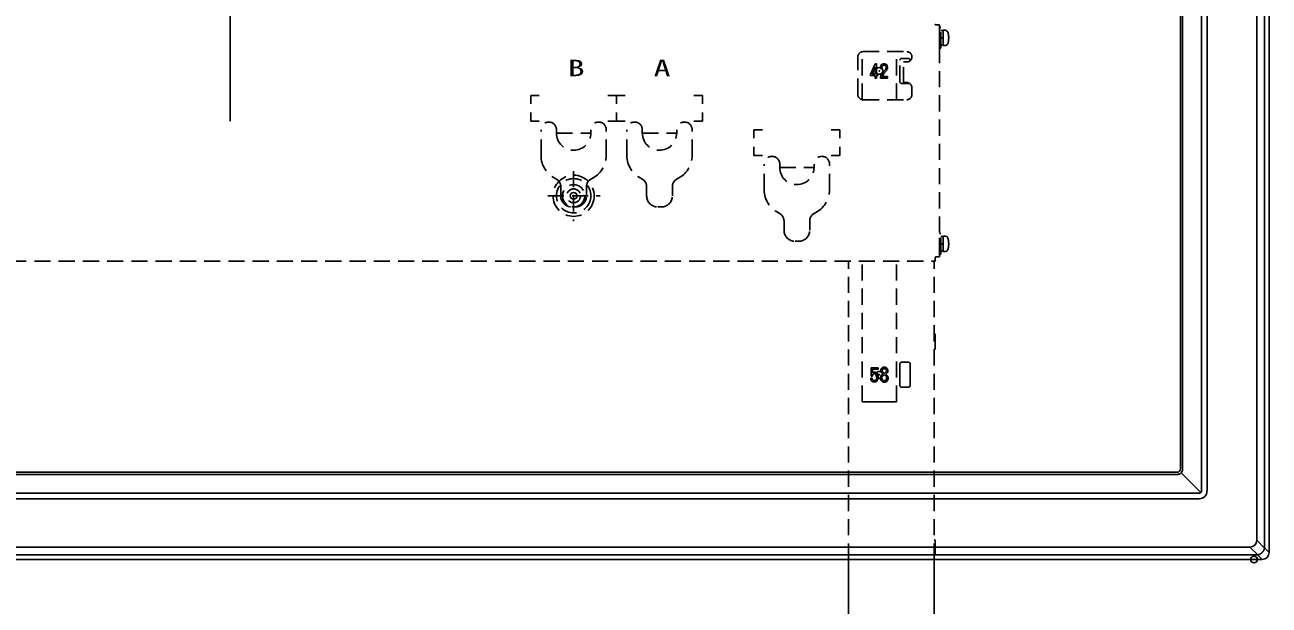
# Model space of a CAD drawing. Units: millimetres, scale not verified. Extents: x -62 to 62, y -116 to 117.
# Drawn here: x -32.47 to 3.76, y 47.73 to 64.64 of the extents above; entities that cross this region are included whole.
import ezdxf
from ezdxf.enums import TextEntityAlignment as Align

# ---------------------------------------------------------------- set-up
doc = ezdxf.new("R2010")
doc.units = ezdxf.units.MM
doc.header["$LTSCALE"] = 0.392256
doc.header["$PDMODE"] = 32
doc.header["$PDSIZE"] = 0.196
for name, pattern in [('CHAIN2', [12, 9, -1, 1, -1]), ('DASHED1', [1.8, 1.2, -0.6]), ('LONG_DASHED2', [13, 12, -1])]:
    doc.linetypes.add(name, pattern=pattern)
doc.layers.add('0-2_GAIKEI', color=1, linetype='Continuous')
doc.layers.add('0-3_KIJUN', color=7, linetype='Continuous')
doc.styles.add('ＭＳ ゴシック', font='')
doc.styles.get('ＭＳ ゴシック').set_extended_font_data('MS Gothic')

msp = doc.modelspace()

# ---------------------------------------------------------------- linework, layer by layer
at = {"layer": '0-2_GAIKEI'}
for p, q in [((3.6211, 49.3925), (3.6211, 84.9262)), ((3.3943, 84.6994), (3.3943, 49.6193)), ((1.7894, 51.0618), (1.7894, 83.2569)), ((1.948, 83.2636), (1.948, 51.0551)), ((1.179, 82.6201), (1.179, 51.6986)), ((1.2393, 82.6348), (1.2393, 51.6839)), ((-7.8425, 54.3388), (-7.8032, 54.3444)), ((-7.8348, 54.6471), (-7.8348, 54.4011)), ((-7.6284, 54.6471), (-7.8348, 54.6471)), ((-7.8348, 54.4011), (-7.792, 54.4011)), ((-7.7996, 54.319), (-7.8032, 54.3444)), ((-7.7951, 54.6074), (-7.7951, 54.4953)), ((-7.6284, 54.6074), (-7.7951, 54.6074)), ((-7.7951, 54.4953), (-7.7817, 54.5053)), ((-7.792, 54.4011), (-7.7803, 54.4421)), ((-7.7817, 54.5053), (-7.7521, 54.5201)), ((-7.7803, 54.4421), (-7.771, 54.4638)), ((-7.771, 54.4638), (-7.7608, 54.4715)), ((-7.7608, 54.4715), (-7.7428, 54.4805)), ((-7.7521, 54.5201), (-7.7031, 54.5201)), ((-7.7428, 54.4805), (-7.7125, 54.4805)), ((-7.7125, 54.4805), (-7.6957, 54.4721)), ((-7.7031, 54.5201), (-7.6722, 54.5047)), ((-7.6957, 54.4721), (-7.688, 54.4643)), ((-7.688, 54.4643), (-7.6749, 54.4415)), ((-7.6749, 54.4415), (-7.6681, 54.4108)), ((-7.6722, 54.5047), (-7.6562, 54.4886)), ((-7.6681, 54.4108), (-7.6681, 54.3401)), ((-7.6562, 54.4886), (-7.6375, 54.456)), ((-7.6375, 54.456), (-7.6284, 54.4152)), ((-7.6284, 54.6471), (-7.6284, 54.6074)), ((-7.6284, 54.4152), (-7.6284, 54.3352)), ((-7.5589, 54.366), (-7.5494, 54.4042)), ((-7.5589, 54.3116), (-7.5589, 54.366)), ((-7.5401, 54.6128), (-7.5508, 54.586)), ((-7.5508, 54.586), (-7.5508, 54.5428)), ((-7.5508, 54.5428), (-7.5405, 54.5067)), ((-7.5494, 54.4042), (-7.5295, 54.434)), ((-7.5405, 54.5067), (-7.5117, 54.4779)), ((-7.5144, 54.6437), (-7.5401, 54.6128)), ((-7.5295, 54.434), (-7.5048, 54.4537)), ((-7.5184, 54.361), (-7.5118, 54.3875)), ((-7.5184, 54.3182), (-7.5184, 54.361)), ((-7.4735, 54.659), (-7.5144, 54.6437)), ((-7.5118, 54.3875), (-7.4993, 54.4063)), ((-7.5117, 54.4779), (-7.4899, 54.4605)), ((-7.5049, 54.5918), (-7.5103, 54.5782)), ((-7.5103, 54.5782), (-7.5103, 54.5485)), ((-7.5103, 54.5485), (-7.5045, 54.5279)), ((-7.4901, 54.6096), (-7.5049, 54.5918)), ((-7.5048, 54.4537), (-7.4899, 54.4605)), ((-7.5045, 54.5279), (-7.4847, 54.5081)), ((-7.4993, 54.4063), (-7.4835, 54.419)), ((-7.4662, 54.6185), (-7.4901, 54.6096)), ((-7.4847, 54.5081), (-7.4662, 54.4934)), ((-7.4835, 54.419), (-7.4479, 54.4351)), ((-7.4261, 54.659), (-7.4735, 54.659)), ((-7.4327, 54.6185), (-7.4662, 54.6185)), ((-7.4662, 54.4934), (-7.4463, 54.4809)), ((-7.4479, 54.4351), (-7.4161, 54.4192)), ((-7.4463, 54.4809), (-7.4358, 54.4861)), ((-7.4358, 54.4861), (-7.4115, 54.5035)), ((-7.4149, 54.6126), (-7.4327, 54.6185)), ((-7.3953, 54.6487), (-7.4261, 54.659)), ((-7.4161, 54.4192), (-7.3999, 54.4063)), ((-7.3999, 54.6006), (-7.4149, 54.6126)), ((-7.4115, 54.5035), (-7.395, 54.5266)), ((-7.4045, 54.4587), (-7.3825, 54.4745)), ((-7.4045, 54.4587), (-7.3941, 54.4535)), ((-7.3953, 54.5937), (-7.3999, 54.6006)), ((-7.3999, 54.4063), (-7.3877, 54.388)), ((-7.3697, 54.6283), (-7.3953, 54.6487)), ((-7.3889, 54.5712), (-7.3953, 54.5937)), ((-7.395, 54.5266), (-7.3889, 54.5449)), ((-7.3941, 54.4535), (-7.3697, 54.434)), ((-7.3889, 54.5449), (-7.3889, 54.5712)), ((-7.3877, 54.388), (-7.3808, 54.3534)), ((-7.3825, 54.4745), (-7.3585, 54.508)), ((-7.3808, 54.3534), (-7.3808, 54.3182)), ((-7.3581, 54.6109), (-7.3697, 54.6283)), ((-7.3697, 54.434), (-7.3496, 54.4038)), ((-7.3585, 54.508), (-7.3484, 54.5383)), ((-7.3484, 54.5768), (-7.3581, 54.6109)), ((-7.3496, 54.4038), (-7.3403, 54.3574)), ((-7.3484, 54.5383), (-7.3484, 54.5768)), ((-7.3403, 54.3574), (-7.3403, 54.3116)), ((-7.8382, 54.3086), (-7.8425, 54.3388)), ((-7.8283, 54.2839), (-7.8382, 54.3086)), ((-7.8087, 54.2593), (-7.8283, 54.2839)), ((-7.7932, 54.249), (-7.8087, 54.2593)), ((-7.7936, 54.3041), (-7.7996, 54.319)), ((-7.7815, 54.2889), (-7.7936, 54.3041)), ((-7.7749, 54.2399), (-7.7932, 54.249)), ((-7.7732, 54.2834), (-7.7815, 54.2889)), ((-7.7586, 54.2344), (-7.7749, 54.2399)), ((-7.7597, 54.2766), (-7.7732, 54.2834)), ((-7.7522, 54.2741), (-7.7597, 54.2766)), ((-7.7133, 54.2344), (-7.7586, 54.2344)), ((-7.7182, 54.2741), (-7.7522, 54.2741)), ((-7.708, 54.2767), (-7.7182, 54.2741)), ((-7.6917, 54.2398), (-7.7133, 54.2344)), ((-7.6903, 54.2884), (-7.708, 54.2767)), ((-7.6617, 54.2598), (-7.6917, 54.2398)), ((-7.6849, 54.2966), (-7.6903, 54.2884)), ((-7.6747, 54.3135), (-7.6849, 54.2966)), ((-7.6681, 54.3401), (-7.6747, 54.3135)), ((-7.6513, 54.2754), (-7.6617, 54.2598)), ((-7.6377, 54.2982), (-7.6513, 54.2754)), ((-7.6284, 54.3352), (-7.6377, 54.2982)), ((-7.5483, 54.2797), (-7.5589, 54.3116)), ((-7.5236, 54.255), (-7.5483, 54.2797)), ((-7.5037, 54.24), (-7.5236, 54.255)), ((-7.5129, 54.3015), (-7.5184, 54.3182)), ((-7.4971, 54.2857), (-7.5129, 54.3015)), ((-7.4731, 54.2299), (-7.5037, 54.24)), ((-7.4846, 54.2764), (-7.4971, 54.2857)), ((-7.4666, 54.2703), (-7.4846, 54.2764)), ((-7.4277, 54.2299), (-7.4731, 54.2299)), ((-7.4311, 54.2703), (-7.4666, 54.2703)), ((-7.4114, 54.2736), (-7.4311, 54.2703)), ((-7.3988, 54.2347), (-7.4277, 54.2299)), ((-7.4022, 54.2782), (-7.4114, 54.2736)), ((-7.3756, 54.2463), (-7.3988, 54.2347)), ((-7.3808, 54.3182), (-7.387, 54.2996)), ((-7.3602, 54.2667), (-7.3756, 54.2463)), ((-7.3503, 54.2816), (-7.3602, 54.2667)), ((-7.3403, 54.3116), (-7.3503, 54.2816)), ((-54.0815, 51.5391), (1.0944, 51.5391)), ((-54.0668, 51.5994), (1.0797, 51.5994)), ((1.1974, 51.581), (1.7686, 51.0098)), ((-54.7103, 50.8304), (1.7233, 50.8304)), ((1.7165, 50.9889), (-54.7036, 50.9889)), ((-56.1836, 49.4216), (3.1965, 49.4216)), ((-5.9685, 49.6201), (-5.9685, 49.1909)), ((3.4233, 49.1948), (3.1965, 49.4216)), ((3.3943, 49.6193), (3.6211, 49.3925)), ((3.6211, 49.3945), (3.7565, 49.2591)), ((3.4233, 49.1948), (-56.4104, 49.1948)), ((-8.4935, 0.5305), (-8.4935, 49.0594)), ((-5.9935, 0.5305), (-5.9935, 49.0594)), ((3.5568, 49.0594), (3.4214, 49.1948))]:
    msp.add_line(p, q, dxfattribs=at)
at = {"layer": '0-2_GAIKEI', "color": 7}
for p, q in [((3.7565, 85.0596), (3.7565, 49.2591)), ((-56.5438, 49.0594), (3.5568, 49.0594))]:
    msp.add_line(p, q, dxfattribs=at)
at = {"layer": '0-2_GAIKEI', "linetype": 'DASHED1'}
for p, q in [((-5.9435, 64.6355), (-5.8435, 64.6355)), ((-5.8435, 57.8755), (-5.8435, 64.6355)), ((-5.8435, 63.9555), (-5.8435, 64.5555)), ((-5.8435, 64.5555), (-5.8035, 64.5555)), ((-5.8035, 63.9555), (-5.8035, 64.5555)), ((-5.7385, 64.468), (-5.8035, 64.468)), ((-5.7385, 64.2555), (-5.8035, 64.2555)), ((-5.7385, 64.4805), (-5.6689, 64.4769)), ((-5.7385, 64.4805), (-5.7385, 64.0305)), ((-8.0935, 62.4576), (-8.0935, 63.8534)), ((-8.0685, 63.8555), (-6.7935, 63.8555)), ((-7.0935, 62.4555), (-7.0935, 63.8555)), ((-5.8435, 63.9555), (-5.8035, 63.9555)), ((-5.7385, 64.043), (-5.8035, 64.043)), ((-5.7385, 64.0305), (-5.6689, 64.0342)), ((-8.2185, 62.6055), (-8.2185, 63.7055)), ((-7.8471, 63.1891), (-7.7133, 63.4998)), ((-7.7133, 63.4998), (-7.6713, 63.4998)), ((-7.6713, 63.4998), (-7.6713, 63.1971)), ((-7.5555, 63.4008), (-7.551, 63.4326)), ((-7.5555, 63.3633), (-7.5555, 63.4008)), ((-7.551, 63.4326), (-7.5409, 63.4578)), ((-7.5409, 63.4578), (-7.5154, 63.4884)), ((-7.5154, 63.4884), (-7.475, 63.5036)), ((-7.5154, 63.3979), (-7.512, 63.4222)), ((-7.512, 63.4222), (-7.506, 63.4371)), ((-7.506, 63.4371), (-7.4914, 63.4546)), ((-7.4914, 63.4546), (-7.4677, 63.4635)), ((-7.475, 63.5036), (-7.4312, 63.5036)), ((-7.4677, 63.4635), (-7.4394, 63.4635)), ((-7.4394, 63.4635), (-7.4197, 63.4551)), ((-7.4312, 63.5036), (-7.3947, 63.4879)), ((-7.4197, 63.4551), (-7.4077, 63.44)), ((-7.4077, 63.44), (-7.3984, 63.4246)), ((-7.3984, 63.4246), (-7.3952, 63.4019)), ((-7.3952, 63.4019), (-7.3952, 63.3778)), ((-7.3947, 63.4879), (-7.3747, 63.4629)), ((-7.3747, 63.4629), (-7.3599, 63.4383)), ((-7.3599, 63.4383), (-7.3551, 63.4048)), ((-7.3551, 63.4048), (-7.3551, 63.3728)), ((-6.9935, 62.9805), (-6.9935, 63.6055)), ((-6.9435, 63.6555), (-6.7435, 63.6555)), ((-6.8935, 62.9305), (-6.8935, 63.5555)), ((-6.8935, 63.5555), (-6.7935, 63.5555)), ((-6.6935, 63.5937), (-6.6935, 63.6055)), ((-7.8471, 63.1562), (-7.8471, 63.1891)), ((-7.7122, 63.1562), (-7.8471, 63.1562)), ((-7.7991, 63.1971), (-7.7122, 63.3991)), ((-7.7122, 63.1971), (-7.7991, 63.1971)), ((-7.7122, 63.3991), (-7.7122, 63.1971)), ((-7.7122, 63.1562), (-7.7122, 63.0867)), ((-7.7122, 63.0867), (-7.6713, 63.0867)), ((-7.6385, 63.1971), (-7.6713, 63.1971)), ((-7.6713, 63.1562), (-7.6713, 63.0867)), ((-7.6385, 63.1562), (-7.6713, 63.1562)), ((-7.6385, 63.1971), (-7.6385, 63.1562)), ((-7.5495, 63.1598), (-7.5635, 63.1224)), ((-7.5154, 63.3633), (-7.5555, 63.3633)), ((-7.528, 63.1942), (-7.5495, 63.1598)), ((-7.4911, 63.2434), (-7.528, 63.1942)), ((-7.5134, 63.1419), (-7.5191, 63.1268)), ((-7.5191, 63.1268), (-7.3551, 63.1268)), ((-7.5154, 63.3633), (-7.5154, 63.3979)), ((-7.4949, 63.1716), (-7.5134, 63.1419)), ((-7.4596, 63.2186), (-7.4949, 63.1716)), ((-7.4121, 63.3382), (-7.4911, 63.2434)), ((-7.3783, 63.3162), (-7.4596, 63.2186)), ((-7.3981, 63.3663), (-7.4121, 63.3382)), ((-7.3952, 63.3778), (-7.3981, 63.3663)), ((-7.3603, 63.3523), (-7.3783, 63.3162)), ((-7.3551, 63.3728), (-7.3603, 63.3523)), ((-7.3551, 63.0867), (-7.3551, 63.1268)), ((-6.9435, 62.9305), (-6.7435, 62.9305)), ((-6.8935, 62.9555), (-6.7935, 62.9555)), ((-6.7935, 62.9305), (-6.7935, 62.9555)), ((-6.6435, 62.6055), (-6.6435, 62.8055)), ((-17.4935, 62.5805), (-17.7435, 62.5805)), ((-17.7435, 62.3305), (-17.7435, 62.5805)), ((-14.9935, 62.5805), (-15.2435, 62.5805)), ((-15.2435, 62.3305), (-15.2435, 62.5805)), ((-12.7435, 62.5805), (-12.9935, 62.5805)), ((-12.7435, 62.3305), (-12.7435, 62.5805)), ((-8.0685, 62.4555), (-6.7935, 62.4555)), ((-15.2435, 61.8305), (-15.2435, 62.0805)), ((-12.7435, 61.8305), (-12.7435, 62.0805)), ((-15.2435, 61.8305), (-15.4935, 61.8305)), ((-12.7435, 61.8305), (-12.9935, 61.8305)), ((-17.4435, 60.8267), (-17.4435, 61.5805)), ((-16.9935, 61.4805), (-16.9935, 61.5805)), ((-15.5435, 60.8267), (-15.5435, 61.5805)), ((-14.9435, 60.8267), (-14.9435, 61.5805)), ((-14.4935, 61.4805), (-14.4935, 61.5805)), ((-13.0435, 60.8267), (-13.0435, 61.5805)), ((-10.9935, 61.5805), (-11.2435, 61.5805)), ((-11.2435, 61.3305), (-11.2435, 61.5805)), ((-8.7435, 61.5805), (-8.9935, 61.5805)), ((-8.7435, 61.3305), (-8.7435, 61.5805)), ((-8.7435, 60.8305), (-8.7435, 61.0805)), ((-10.9435, 59.8267), (-10.9435, 60.5805)), ((-10.4935, 60.4805), (-10.4935, 60.5805)), ((-9.0435, 59.8267), (-9.0435, 60.5805)), ((-8.7435, 60.8305), (-8.9935, 60.8305)), ((-16.4935, 60.3747), (-16.4935, 58.9191)), ((-16.8685, 59.9253), (-16.8685, 59.6555)), ((-16.1185, 59.9253), (-16.1185, 59.6555)), ((-14.3685, 59.9253), (-14.3685, 59.6555)), ((-13.6185, 59.9253), (-13.6185, 59.6555)), ((-17.2457, 59.6555), (-15.7232, 59.6555)), ((-16.5435, 59.3305), (-16.4435, 59.3305)), ((-14.0435, 59.3305), (-13.9435, 59.3305)), ((-10.3685, 58.9253), (-10.3685, 58.6555)), ((-9.6185, 58.9253), (-9.6185, 58.6555)), ((-10.0435, 58.3305), (-9.9435, 58.3305)), ((-5.8435, 57.9555), (-5.8435, 58.5555)), ((-5.8435, 58.5555), (-5.8035, 58.5555)), ((-5.8035, 57.9555), (-5.8035, 58.5555)), ((-5.7385, 58.468), (-5.8035, 58.468)), ((-5.7385, 58.4805), (-5.6689, 58.4769)), ((-5.7385, 58.4805), (-5.7385, 58.0305)), ((-5.7385, 58.2555), (-5.8035, 58.2555)), ((-5.7385, 58.043), (-5.8035, 58.043)), ((-5.7385, 58.0305), (-5.6689, 58.0342)), ((-47.0235, 57.7555), (-5.9635, 57.7555)), ((-8.4935, 49.0594), (-8.4935, 57.7555)), ((-8.0935, 53.6555), (-8.0935, 57.7555)), ((-7.0935, 53.6555), (-7.0935, 57.7555)), ((-5.9935, 49.0594), (-5.9935, 57.7555)), ((-5.9635, 57.8555), (-5.9635, 57.7555)), ((-5.9435, 57.8755), (-5.8435, 57.8755)), ((-5.8435, 57.9555), (-5.8035, 57.9555))]:
    msp.add_line(p, q, dxfattribs=at)
at = {"layer": '0-2_GAIKEI', "linetype": 'LONG_DASHED2'}
for p, q in [((-5.9685, 55.6201), (-5.9685, 55.1909)), ((-6.9935, 54.1305), (-6.9935, 54.7555)), ((-6.9435, 54.8055), (-6.7435, 54.8055)), ((-6.6935, 54.1305), (-6.6935, 54.7555)), ((-6.9435, 54.0805), (-6.7435, 54.0805)), ((-7.0935, 53.6555), (-8.0935, 53.6555))]:
    msp.add_line(p, q, dxfattribs=at)
at = {"layer": '0-2_GAIKEI', "linetype": 'DASHED1'}
for points in [[(-7.5635, 63.1224), (-7.5635, 63.0867), (-7.3551, 63.0867)], [(-15.2435, 62.3305), (-15.2435, 62.5805), (-15.4935, 62.5805)], [(-17.4935, 61.8305), (-17.7435, 61.8305), (-17.7435, 62.0805)], [(-14.9935, 61.8305), (-15.2435, 61.8305), (-15.2435, 62.0805)], [(-16.9935, 61.4805), (-15.9935, 61.4805), (-15.9935, 61.5805)], [(-14.4935, 61.4805), (-13.4935, 61.4805), (-13.4935, 61.5805)], [(-10.9935, 60.8305), (-11.2435, 60.8305), (-11.2435, 61.0805)], [(-10.4935, 60.4805), (-9.4935, 60.4805), (-9.4935, 60.5805)]]:
    msp.add_lwpolyline(points, dxfattribs=at)
at = {"layer": '0-2_GAIKEI'}
for points in [[(-7.387, 54.2996), (-7.3933, 54.2901), (-7.4022, 54.2782)], [(3.597, 49.3193), (3.596, 49.3176), (3.595, 49.3159), (3.5939, 49.3142), (3.5928, 49.3125), (3.5918, 49.3108), (3.5907, 49.3092), (3.5896, 49.3075), (3.5885, 49.3058), (3.5873, 49.3042), (3.5862, 49.3026), (3.5851, 49.3009), (3.5839, 49.2993), (3.5827, 49.2977), (3.5815, 49.2961), (3.5803, 49.2945), (3.5791, 49.2929), (3.5779, 49.2914), (3.5767, 49.2898), (3.5754, 49.2883), (3.5742, 49.2867), (3.5729, 49.2852), (3.5716, 49.2836), (3.5703, 49.2821), (3.569, 49.2806), (3.5677, 49.2791), (3.5664, 49.2776), (3.5651, 49.2761), (3.5638, 49.2746), (3.5624, 49.2732), (3.5611, 49.2717), (3.5597, 49.2702), (3.5583, 49.2688), (3.5569, 49.2674), (3.5556, 49.2659), (3.5542, 49.2645), (3.5528, 49.2631), (3.5513, 49.2617), (3.5499, 49.2603), (3.5485, 49.2589)], [(3.6211, 49.3925), (3.6209, 49.3905), (3.6207, 49.3885), (3.6205, 49.3865), (3.6203, 49.3846), (3.62, 49.3826), (3.6197, 49.3806), (3.6194, 49.3786), (3.6191, 49.3767), (3.6187, 49.3747), (3.6183, 49.3728), (3.6179, 49.3708), (3.6175, 49.3689), (3.617, 49.3669), (3.6165, 49.365), (3.616, 49.3631), (3.6154, 49.3611), (3.6149, 49.3592), (3.6143, 49.3573), (3.6136, 49.3554), (3.613, 49.3536), (3.6123, 49.3517), (3.6116, 49.3498), (3.6109, 49.3479), (3.6102, 49.3461), (3.6094, 49.3443), (3.6087, 49.3424), (3.6079, 49.3406), (3.6071, 49.3388), (3.6062, 49.337), (3.6054, 49.3352), (3.6045, 49.3334), (3.6037, 49.3316), (3.6028, 49.3298), (3.6018, 49.328), (3.6009, 49.3263), (3.5999, 49.3245), (3.599, 49.3228), (3.598, 49.321), (3.597, 49.3193)], [(3.4861, 49.2131), (3.4843, 49.2122), (3.4825, 49.2113), (3.4807, 49.2105), (3.4789, 49.2096), (3.4771, 49.2088), (3.4753, 49.208), (3.4734, 49.2072), (3.4716, 49.2064), (3.4698, 49.2057), (3.4679, 49.2049), (3.466, 49.2042), (3.4642, 49.2035), (3.4623, 49.2029), (3.4604, 49.2022), (3.4585, 49.2016), (3.4566, 49.201), (3.4547, 49.2004), (3.4528, 49.1999), (3.4509, 49.1993), (3.4489, 49.1989), (3.447, 49.1984), (3.445, 49.1979), (3.4431, 49.1975), (3.4411, 49.1971), (3.4392, 49.1968), (3.4372, 49.1964), (3.4352, 49.1961), (3.4333, 49.1958), (3.4313, 49.1956), (3.4293, 49.1953), (3.4273, 49.1951), (3.4253, 49.1949), (3.4233, 49.1948), (3.4233, 49.1948)], [(3.5485, 49.2589), (3.547, 49.2575), (3.5456, 49.2562), (3.5441, 49.2548), (3.5427, 49.2534), (3.5412, 49.2521), (3.5397, 49.2508), (3.5382, 49.2494), (3.5368, 49.2481), (3.5352, 49.2468), (3.5337, 49.2455), (3.5322, 49.2442), (3.5307, 49.243), (3.5291, 49.2417), (3.5276, 49.2404), (3.526, 49.2392), (3.5245, 49.238), (3.5229, 49.2367), (3.5213, 49.2355), (3.5197, 49.2343), (3.5181, 49.2331), (3.5165, 49.232), (3.5149, 49.2308), (3.5133, 49.2296), (3.5116, 49.2285), (3.51, 49.2274), (3.5084, 49.2263), (3.5067, 49.2252), (3.505, 49.2241), (3.5033, 49.223), (3.5017, 49.2219), (3.5, 49.2209), (3.4982, 49.2199), (3.4965, 49.2189), (3.4948, 49.2179), (3.4931, 49.2169), (3.4913, 49.2159), (3.4896, 49.215), (3.4878, 49.214), (3.4861, 49.2131)]]:
    msp.add_lwpolyline(points, dxfattribs=at)
at = {"layer": '0-2_GAIKEI', "linetype": 'DASHED1'}
for radius in [0.6, 0.5, 0.325, 0.2]:
    msp.add_circle((-16.4935, 59.6555), radius, dxfattribs=at)
for centre, radius, start, end in [((-5.9435, 64.6555), 0.02, 180, 270), ((-5.6731, 64.397), 0.08, 15.78599, 87), ((-6.1735, 64.2555), 0.6, 344.21401, 15.78599), ((-8.0685, 63.7055), 0.15, 90, 180), ((-6.7935, 63.7055), 0.15, 270, 90), ((-5.6731, 64.1141), 0.08, 273, 344.21401), ((-6.9435, 63.6055), 0.05, 90, 180), ((-6.7435, 63.6055), 0.05, 0, 90), ((-6.9435, 62.9805), 0.05, 180, 270), ((-6.7935, 62.8055), 0.15, 0, 90), ((-6.7435, 62.9805), 0.05, 270, 297.90568), ((-8.0685, 62.6055), 0.15, 180, 270), ((-6.7935, 62.6055), 0.15, 270, 0), ((-17.2185, 61.5805), 0.225, 0, 180), ((-15.7685, 61.5805), 0.225, 0, 180), ((-14.7185, 61.5805), 0.225, 0, 180), ((-13.2685, 61.5805), 0.225, 0, 180), ((-16.4935, 61.4805), 0.5, 180, 0), ((-13.9935, 61.4805), 0.5, 180, 0), ((-16.6935, 60.8305), 0.75, 180.29559, 244.84934), ((-16.2935, 60.8305), 0.75, 295.15066, 359.70441), ((-14.1935, 60.8305), 0.75, 180.29559, 244.84934), ((-13.7935, 60.8305), 0.75, 295.15066, 359.70441), ((-10.7185, 60.5805), 0.225, 0, 180), ((-9.2685, 60.5805), 0.225, 0, 180), ((-17.1185, 59.9253), 0.25, 0, 64.84934), ((-15.8685, 59.9253), 0.25, 115.15066, 180), ((-14.6185, 59.9253), 0.25, 0, 64.84934), ((-13.3685, 59.9253), 0.25, 115.15066, 180), ((-9.9935, 60.4805), 0.5, 180, 0), ((-10.1935, 59.8305), 0.75, 180.29559, 244.84934), ((-9.7935, 59.8305), 0.75, 295.15066, 359.70441), ((-16.5435, 59.6555), 0.325, 180, 270), ((-16.4435, 59.6555), 0.325, 270, 0), ((-14.0435, 59.6555), 0.325, 180, 270), ((-13.9435, 59.6555), 0.325, 270, 0), ((-10.6185, 58.9253), 0.25, 0, 64.84934), ((-9.3685, 58.9253), 0.25, 115.15066, 180), ((-10.0435, 58.6555), 0.325, 180, 270), ((-9.9435, 58.6555), 0.325, 270, 0), ((-5.6731, 58.397), 0.08, 15.78599, 87), ((-6.1735, 58.2555), 0.6, 344.21401, 15.78599), ((-5.6731, 58.1141), 0.08, 273, 344.21401), ((-5.9435, 57.8555), 0.02, 90, 180)]:
    msp.add_arc(centre, radius, start, end, dxfattribs=at)
at = {"layer": '0-2_GAIKEI', "linetype": 'LONG_DASHED2'}
for centre, radius, start, end in [((-5.981, 55.6201), 0.0125, 0, 180), ((-5.981, 55.1909), 0.0125, 180, 0), ((-6.9435, 54.7555), 0.05, 90, 180), ((-6.7435, 54.7555), 0.05, 0, 90), ((-6.9435, 54.1305), 0.05, 180, 270), ((-6.7435, 54.1305), 0.05, 270, 0)]:
    msp.add_arc(centre, radius, start, end, dxfattribs=at)
at = {"layer": '0-2_GAIKEI'}
for centre, start, end in [((-5.981, 49.6201), 0, 180), ((-5.981, 49.1909), 180, 0)]:
    msp.add_arc(centre, 0.0125, start, end, dxfattribs=at)
for centre, major_axis, ratio, start_param, end_param in [((1.0782, 51.7001), (-0.0718, 0.0718), 0.985257, 2.3636208, 3.9195645), ((1.0906, 51.6917), (-0.0866, 0.1272), 0.973581, 2.556185, 3.3150998), ((1.0866, 51.6877), (-0.1272, 0.0866), 0.973581, 2.9680855, 3.7270003), ((1.7167, 51.0637), (-0.074, -0.0127), 0.995515, 1.4006449, 2.1656164), ((1.7226, 51.0557), (-0.1595, 0.1595), 0.997265, 2.357564, 3.9256213), ((1.7146, 51.0617), (-0.0127, -0.074), 0.995515, 0.9759762, 1.7409478), ((2.835, 49.9808), (-0.5022, 0.5022), 0.49281, 2.7306286, 3.5525567)]:
    msp.add_ellipse(centre, major_axis=major_axis, ratio=ratio, start_param=start_param, end_param=end_param, dxfattribs=at)
at = {"layer": '0-2_GAIKEI', "color": 7}
msp.add_ellipse((3.5562, 49.2596), major_axis=(-0.1418, 0.1418), ratio=0.997265, start_param=2.357564, end_param=3.9256213, dxfattribs=at)
at = {"layer": '0-2_GAIKEI'}
for p in [(-7.5935, 63.293), (-16.4935, 59.6555), (-7.5935, 54.443)]:
    msp.add_point(p, dxfattribs=at)
at = {"layer": '0-3_KIJUN', "linetype": 'CHAIN2'}
msp.add_line((-26.4935, 61.832), (-26.4935, 72.479), dxfattribs=at)
at = {"layer": '0-3_KIJUN'}
msp.add_point((3.3167, 49.0594), dxfattribs=at)

# ---------------------------------------------------------------- texts
at = {"layer": '0-2_GAIKEI', "style": 'ＭＳ ゴシック', "width": 1.5}
for s, p in [('B', (-16.6626, 62.9957)), ('A', (-14.1626, 62.9957))]:
    msp.add_text(s, height=0.4803, dxfattribs=at).set_placement(p, align=Align.BOTTOM_LEFT)

doc.saveas('drawing.dxf')
